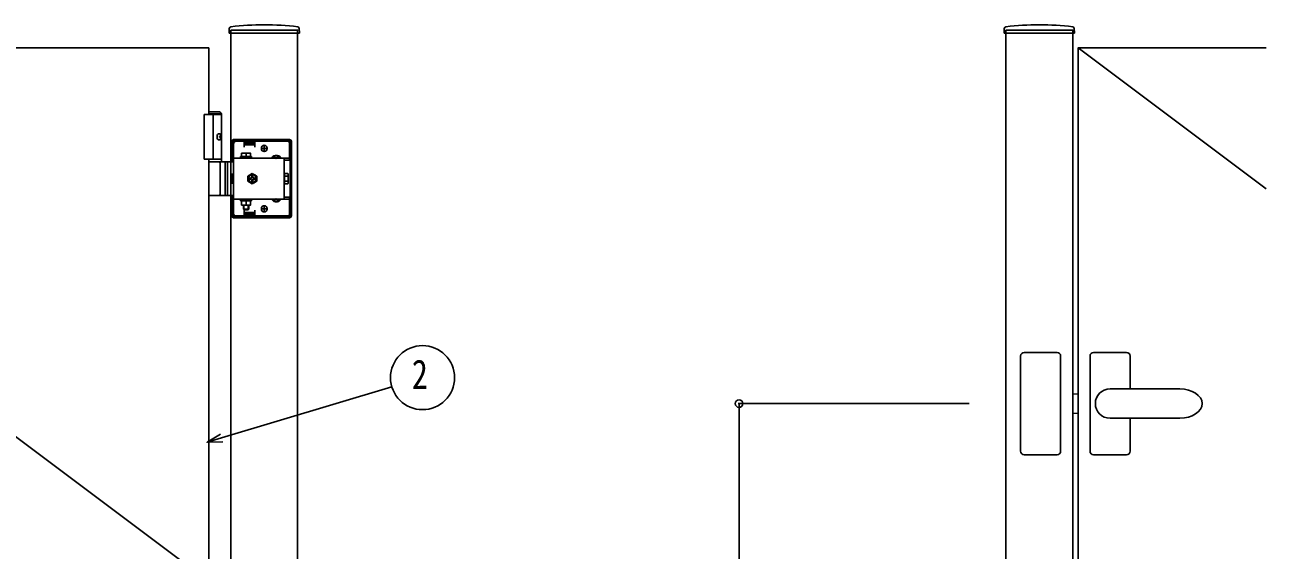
# Model space of a CAD drawing. Units: millimetres, scale not verified. Extents: x -4205 to 4205, y -2970 to 2970.
# Drawn here: x -818 to 577, y 884 to 1475 of the extents above; entities that cross this region are included whole.
import ezdxf
from ezdxf.enums import TextEntityAlignment as Align

# ---------------------------------------------------------------- set-up
doc = ezdxf.new("R2010")
doc.units = ezdxf.units.MM
doc.header["$LTSCALE"] = 12
doc.layers.add('0-3_YKK_A1', color=4, linetype='Continuous')
doc.layers.add('0-4_YKK_D', color=6, linetype='Continuous')
doc.styles.add('ＭＳ ゴシック', font='')
doc.styles.get('ＭＳ ゴシック').set_extended_font_data('MS Gothic')

msp = doc.modelspace()

# ---------------------------------------------------------------- linework, layer by layer
at = {"layer": '0-3_YKK_A1'}
for p, q in [((-588.15, 1471.08), (-588.41, 1466.2)), ((-587.91, 1465.68), (-509.71, 1465.68)), ((-586.31, 1469.18), (-586.31, 1465.68)), ((-586.31, 169.18), (-586.31, 1465.68)), ((-511.31, 169.18), (-511.31, 1465.68)), ((-509.47, 1471.08), (-509.21, 1466.2)), ((283.02, 1471.08), (282.76, 1466.2)), ((283.26, 1465.68), (361.46, 1465.68)), ((284.86, 1469.18), (284.86, 1465.68)), ((284.86, 169.18), (284.86, 1465.68)), ((359.86, 169.18), (359.86, 1465.68)), ((361.7, 1471.08), (361.96, 1466.2)), ((-611.31, 1374.18), (-611.31, 1449.18)), ((365.86, 1449.18), (577.36, 1290.55)), ((-598.81, 1377.18), (-611.31, 1377.18)), ((-596.81, 1375.18), (-611.31, 1375.18)), ((-606.31, 1374.18), (-606.31, 1324.18)), ((-598.81, 1377.18), (-596.81, 1375.18)), ((-596.81, 1321.18), (-596.81, 1375.18)), ((-599.12, 1349.6), (-598.53, 1349.6)), ((-599.12, 1348.76), (-598.53, 1348.76)), ((-598.1, 1351.28), (-597.51, 1351.28)), ((-598.1, 1347.08), (-597.51, 1347.08)), ((-585.31, 1321.18), (-585.31, 1344.18)), ((-583.81, 1321.18), (-583.81, 1344.18)), ((-520.31, 1346.18), (-583.31, 1346.18)), ((-520.31, 1344.68), (-583.31, 1344.68)), ((-583.31, 1263.18), (-583.31, 1341.18)), ((-582.81, 1344.68), (-582.81, 1346.18)), ((-580.31, 1344.18), (-571.31, 1344.18)), ((-574.81, 1344.68), (-574.81, 1346.18)), ((-571.31, 1337.68), (-571.31, 1344.18)), ((-571.31, 1343.18), (-559.31, 1343.18)), ((-571.31, 1340.18), (-559.31, 1340.18)), ((-570.31, 1341.68), (-570.31, 1344.68)), ((-560.31, 1341.68), (-570.31, 1341.68)), ((-560.31, 1341.68), (-560.31, 1344.68)), ((-559.31, 1337.68), (-559.31, 1344.18)), ((-559.31, 1344.18), (-523.31, 1344.18)), ((-548.81, 1332.18), (-548.81, 1340.18)), ((-520.31, 1341.18), (-520.31, 1322.88)), ((-519.81, 1260.18), (-519.81, 1344.18)), ((-518.31, 1260.18), (-518.31, 1344.18)), ((-575.56, 1326.98), (-563.06, 1326.98)), ((-575.56, 1325.38), (-575.56, 1326.98)), ((-574.31, 1330.98), (-564.31, 1330.98)), ((-574.31, 1326.98), (-574.31, 1330.98)), ((-564.31, 1326.98), (-574.31, 1326.98)), ((-569.31, 1326.98), (-569.31, 1330.54)), ((-564.31, 1330.98), (-564.31, 1326.98)), ((-563.06, 1326.98), (-563.06, 1325.38)), ((-544.81, 1336.18), (-552.81, 1336.18)), ((-552.06, 1335.93), (-552.06, 1336.43)), ((-545.56, 1335.93), (-545.56, 1336.43)), ((-540.06, 1325.88), (-530.56, 1325.88)), ((-540.06, 1325.88), (-540.06, 1325.38)), ((-537.66, 1327.88), (-536.45, 1325.4)), ((-532.96, 1327.88), (-534.16, 1325.4)), ((-530.56, 1325.88), (-530.56, 1325.38)), ((-596.81, 1324.18), (-616.31, 1324.18)), ((-611.31, 374.18), (-611.31, 1324.18)), ((-611.31, 1321.18), (-586.31, 1321.18)), ((-598.5, 1284.68), (-598.5, 1319.68)), ((-592.81, 1321.18), (-592.81, 1283.18)), ((-590.31, 1321.18), (-590.31, 1283.18)), ((-586.31, 1321.18), (-583.31, 1321.18)), ((-583.81, 1322.88), (-585.31, 1322.88)), ((-520.31, 1325.38), (-583.31, 1325.38)), ((-563.06, 1325.38), (-575.56, 1325.38)), ((-540.06, 1325.38), (-530.56, 1325.38)), ((-536.45, 1325.4), (-535.31, 1324.8)), ((-534.16, 1325.4), (-535.31, 1324.8)), ((-526.31, 1322.88), (-526.31, 1325.38)), ((-526.31, 1322.88), (-520.31, 1322.88)), ((-526.31, 1322.88), (-526.31, 1281.48)), ((-562.31, 1307.95), (-567.31, 1305.06)), ((-567.31, 1305.06), (-567.31, 1299.29)), ((-567.31, 1299.29), (-562.31, 1296.4)), ((-565.46, 1301.58), (-564.22, 1301.58)), ((-562.91, 1305.33), (-562.91, 1304.09)), ((-561.71, 1305.33), (-562.91, 1305.33)), ((-562.91, 1300.26), (-562.91, 1299.03)), ((-557.31, 1305.06), (-562.31, 1307.95)), ((-562.31, 1296.4), (-557.31, 1299.29)), ((-561.71, 1304.09), (-561.71, 1305.33)), ((-559.16, 1302.78), (-560.4, 1302.78)), ((-560.4, 1301.58), (-559.16, 1301.58)), ((-559.16, 1301.58), (-559.16, 1302.78)), ((-557.31, 1299.29), (-557.31, 1305.06)), ((-526.01, 1306.08), (-526.31, 1306.08)), ((-526.01, 1298.28), (-526.31, 1298.28)), ((-526.01, 1307.95), (-522.46, 1307.95)), ((-526.01, 1296.4), (-526.01, 1307.95)), ((-526.01, 1298.28), (-526.01, 1306.08)), ((-526.01, 1305.06), (-522.46, 1305.06)), ((-526.01, 1299.29), (-522.46, 1299.29)), ((-522.01, 1307.18), (-522.46, 1307.95)), ((-522.01, 1307.18), (-522.01, 1297.18)), ((-526.01, 1296.4), (-522.46, 1296.4)), ((-522.01, 1297.18), (-522.46, 1296.4)), ((-586.31, 1283.18), (-611.31, 1283.18)), ((-583.31, 1283.18), (-586.31, 1283.18)), ((-585.31, 1260.18), (-585.31, 1283.18)), ((-583.81, 1281.48), (-585.31, 1281.48)), ((-583.81, 1260.18), (-583.81, 1283.18)), ((-520.31, 1278.98), (-583.31, 1278.98)), ((-563.06, 1278.98), (-575.56, 1278.98)), ((-575.56, 1278.98), (-575.56, 1277.38)), ((-575.56, 1277.38), (-563.06, 1277.38)), ((-574.31, 1277.38), (-574.31, 1272.38)), ((-564.31, 1277.38), (-574.31, 1277.38)), ((-574.31, 1272.38), (-564.31, 1272.38)), ((-572.51, 1278.98), (-572.51, 1277.38)), ((-572.31, 1272.38), (-572.31, 1267.98)), ((-571.77, 1272.38), (-571.77, 1267.44)), ((-569.31, 1277.38), (-569.31, 1272.81)), ((-566.85, 1272.38), (-566.85, 1267.44)), ((-566.31, 1272.38), (-566.31, 1267.98)), ((-566.11, 1278.98), (-566.11, 1277.38)), ((-564.31, 1272.38), (-564.31, 1277.38)), ((-563.06, 1277.38), (-563.06, 1278.98)), ((-548.81, 1272.18), (-548.81, 1264.18)), ((-540.06, 1278.98), (-530.56, 1278.98)), ((-540.06, 1278.47), (-540.06, 1278.98)), ((-540.06, 1278.47), (-530.56, 1278.47)), ((-537.66, 1276.47), (-536.45, 1278.95)), ((-536.45, 1278.95), (-535.31, 1279.55)), ((-534.16, 1278.95), (-535.31, 1279.55)), ((-532.96, 1276.47), (-534.16, 1278.95)), ((-530.56, 1278.47), (-530.56, 1278.98)), ((-526.31, 1281.48), (-526.31, 1278.98)), ((-526.31, 1281.48), (-520.31, 1281.48)), ((-520.31, 1281.48), (-520.31, 1263.18)), ((-520.31, 1259.68), (-583.31, 1259.68)), ((-520.31, 1258.18), (-583.31, 1258.18)), ((-582.81, 1258.18), (-582.81, 1259.68)), ((-571.31, 1260.18), (-580.31, 1260.18)), ((-574.81, 1258.18), (-574.81, 1259.68)), ((-572.31, 1267.98), (-566.31, 1267.98)), ((-572.31, 1267.98), (-571.31, 1266.98)), ((-571.31, 1266.98), (-567.31, 1266.98)), ((-571.31, 1266.68), (-571.31, 1260.18)), ((-571.31, 1264.18), (-559.31, 1264.18)), ((-571.31, 1261.18), (-559.31, 1261.18)), ((-570.31, 1262.68), (-570.31, 1259.68)), ((-560.31, 1262.68), (-570.31, 1262.68)), ((-566.31, 1267.98), (-567.31, 1266.98)), ((-560.31, 1262.68), (-560.31, 1259.68)), ((-559.31, 1266.68), (-559.31, 1260.18)), ((-523.31, 1260.18), (-559.31, 1260.18)), ((-544.81, 1268.18), (-552.81, 1268.18)), ((-552.06, 1268.43), (-552.06, 1267.93)), ((-545.56, 1268.43), (-545.56, 1267.93)), ((301.36, 1102.68), (301.36, 995.68)), ((305.36, 1106.68), (342.36, 1106.68)), ((346.36, 1102.68), (346.36, 995.68)), ((379.36, 1102.68), (379.36, 995.68)), ((420.36, 1106.68), (383.36, 1106.68)), ((424.36, 1065.68), (424.36, 1102.68)), ((401.86, 1065.68), (480.36, 1065.68)), ((359.86, 1059.89), (365.86, 1060.1)), ((359.86, 1038.46), (365.86, 1038.25)), ((401.86, 1032.68), (480.36, 1032.68)), ((424.36, 995.68), (424.36, 1032.68)), ((342.36, 991.68), (305.36, 991.68)), ((383.36, 991.68), (420.36, 991.68))]:
    msp.add_line(p, q, dxfattribs=at)
for points in [[(-586.31, 1469.18), (-511.31, 1469.18), (-511.31, 1465.68)], [(284.86, 1469.18), (359.86, 1469.18), (359.86, 1465.68)], [(-611.31, 1449.18), (-1411.31, 1449.18), (-1411.31, 249.18), (-611.31, 249.18), (-611.31, 324.18)], [(-1411.31, 1449.18), (-611.31, 849.18), (-1411.31, 249.18)], [(577.36, 1449.18), (365.86, 1449.18), (365.86, 249.18), (577.36, 249.18)], [(-596.81, 1374.18), (-616.31, 1374.18), (-616.31, 1324.18)], [(-598.53, 1349.6), (-598.41, 1349.61), (-598.3, 1349.66), (-598.2, 1349.74), (-598.12, 1349.84), (-598.05, 1349.97), (-598.01, 1350.11), (-597.99, 1350.27), (-597.99, 1350.44)], [(-597.99, 1347.92), (-597.99, 1348.08), (-598.01, 1348.24), (-598.05, 1348.38), (-598.12, 1348.51), (-598.2, 1348.61), (-598.3, 1348.69), (-598.41, 1348.74), (-598.53, 1348.76)], [(-597.4, 1350.44), (-597.37, 1350.27), (-597.32, 1350.11), (-597.26, 1349.97), (-597.18, 1349.84), (-597.08, 1349.74), (-597.02, 1349.69)], [(-597.02, 1348.66), (-597.08, 1348.61), (-597.18, 1348.51), (-597.26, 1348.38), (-597.32, 1348.24), (-597.37, 1348.08), (-597.4, 1347.92)], [(-583.31, 1297.08), (-585.31, 1297.08), (-585.31, 1307.28), (-583.31, 1307.28)], [(-564.22, 1302.78), (-565.46, 1302.78), (-565.46, 1301.58)], [(-562.91, 1299.03), (-561.71, 1299.03), (-561.71, 1300.26)]]:
    msp.add_lwpolyline(points, dxfattribs=at)
for centre, radius, start, end in [((-587.91, 1466.18), 0.5, 177, 270), ((-586.15, 1470.97), 2, 96.74435, 177), ((-548.81, 1155.18), 320, 83.25565, 96.74435), ((-511.46, 1470.97), 2, 3, 83.25565), ((-509.71, 1466.18), 0.5, 270, 3), ((283.26, 1466.18), 0.5, 177, 270), ((285.01, 1470.97), 2, 96.74435, 177), ((322.36, 1155.18), 320, 83.25565, 96.74435), ((359.7, 1470.97), 2, 3, 83.25565), ((361.46, 1466.18), 0.5, 270, 3), ((-583.31, 1344.18), 2, 90, 180), ((-583.31, 1344.18), 0.5, 90, 180), ((-580.31, 1341.18), 3, 90, 180), ((-548.81, 1336.43), 3.25, 0, 180), ((-523.31, 1341.18), 3, 0, 90), ((-520.31, 1344.18), 2, 0, 90), ((-520.31, 1344.18), 0.5, 0, 90), ((-571.81, 1323.54), 7.43, 70.34714, 109.65286), ((-566.81, 1323.54), 7.43, 70.34714, 109.65286), ((-548.81, 1335.93), 3.25, 180, 0), ((-535.31, 1322.6), 5.77, 34.65097, 145.34903), ((-600, 1319.68), 1.5, 0, 90), ((-562.31, 1302.18), 5, 76.88299, 190.15922), ((-562.31, 1302.18), 5, 190.15922, 76.88299), ((-562.31, 1302.18), 4.3, 83.27178, 183.77043), ((-562.31, 1302.18), 4.3, 183.77043, 83.27178), ((-564.22, 1304.09), 1.31, 270, 0), ((-564.22, 1300.26), 1.31, 0, 90), ((-560.4, 1304.09), 1.31, 180, 270), ((-560.4, 1300.26), 1.31, 90, 180), ((-524.56, 1306.51), 2.56, 325.61575, 34.38425), ((-531.56, 1302.18), 9.55, 342.41205, 17.58795), ((-524.56, 1297.84), 2.56, 325.61575, 34.38425), ((-600, 1284.68), 1.5, 270, 0), ((-571.81, 1279.81), 7.43, 250.34714, 289.65286), ((-566.81, 1279.81), 7.43, 250.34714, 289.65286), ((-548.81, 1268.43), 3.25, 0, 180), ((-535.31, 1281.75), 5.77, 214.65097, 325.34903), ((-583.31, 1260.18), 2, 180, 270), ((-583.31, 1260.18), 0.5, 180, 270), ((-580.31, 1263.18), 3, 180, 270), ((-548.81, 1267.93), 3.25, 180, 0), ((-523.31, 1263.18), 3, 270, 0), ((-520.31, 1260.18), 0.5, 270, 0), ((-520.31, 1260.18), 2, 270, 0), ((305.36, 1102.68), 4, 90, 180), ((342.36, 1102.68), 4, 0, 90), ((383.36, 1102.68), 4, 90, 180), ((420.36, 1102.68), 4, 0, 90), ((401.86, 1049.18), 16.5, 90, 270), ((305.36, 995.68), 4, 180, 270), ((342.36, 995.68), 4, 270, 0), ((383.36, 995.68), 4, 180, 270), ((420.36, 995.68), 4, 270, 0)]:
    msp.add_arc(centre, radius, start, end, dxfattribs=at)
msp.add_ellipse((-599.47, 1349.18), major_axis=(0, -3.5), ratio=0.707107, dxfattribs=at)
for centre, major_axis, ratio, start_param, end_param in [((-605.48, 1349.18), (0, 9), 0.707107, 4.6657054, 4.7590726), ((-604.29, 1349.18), (0, 9), 0.707107, 4.8528504, 4.9478932), ((-604.29, 1349.18), (0, 9), 0.707107, 4.4768847, 4.5719276), ((-603.7, 1349.18), (0, 9), 0.707107, 4.8528504, 4.9478932), ((-603.7, 1349.18), (0, 9), 0.707107, 4.4768847, 4.5719276), ((480.36, 1049.18), (25, 0), 0.66, 4.712389, 7.8539816)]:
    msp.add_ellipse(centre, major_axis=major_axis, ratio=ratio, start_param=start_param, end_param=end_param, dxfattribs=at)
at = {"layer": '0-4_YKK_D'}
for p, q in [((243.48, 1049.18), (-16.14, 1049.18)), ((-15.14, 1049.18), (-15.14, 249.18))]:
    msp.add_line(p, q, dxfattribs=at)
for points in [[(-613.09, 1005.68), (-596.81, 1010.57), (-405.42, 1068.03)], [(-595.5, 1006.21), (-613.09, 1005.68), (-598.12, 1014.93)]]:
    msp.add_lwpolyline(points, dxfattribs=at)
for centre, radius in [((-370.94, 1078.38), 36), ((-15.14, 1049.18), 4.25)]:
    msp.add_circle(centre, radius, dxfattribs=at)

# ---------------------------------------------------------------- texts
at = {"layer": '0-4_YKK_D', "style": 'ＭＳ ゴシック', "width": 0.8}
msp.add_text('2', height=32.99, dxfattribs=at).set_placement((-382.94, 1055.88), align=Align.BOTTOM_LEFT)

doc.saveas('drawing.dxf')
